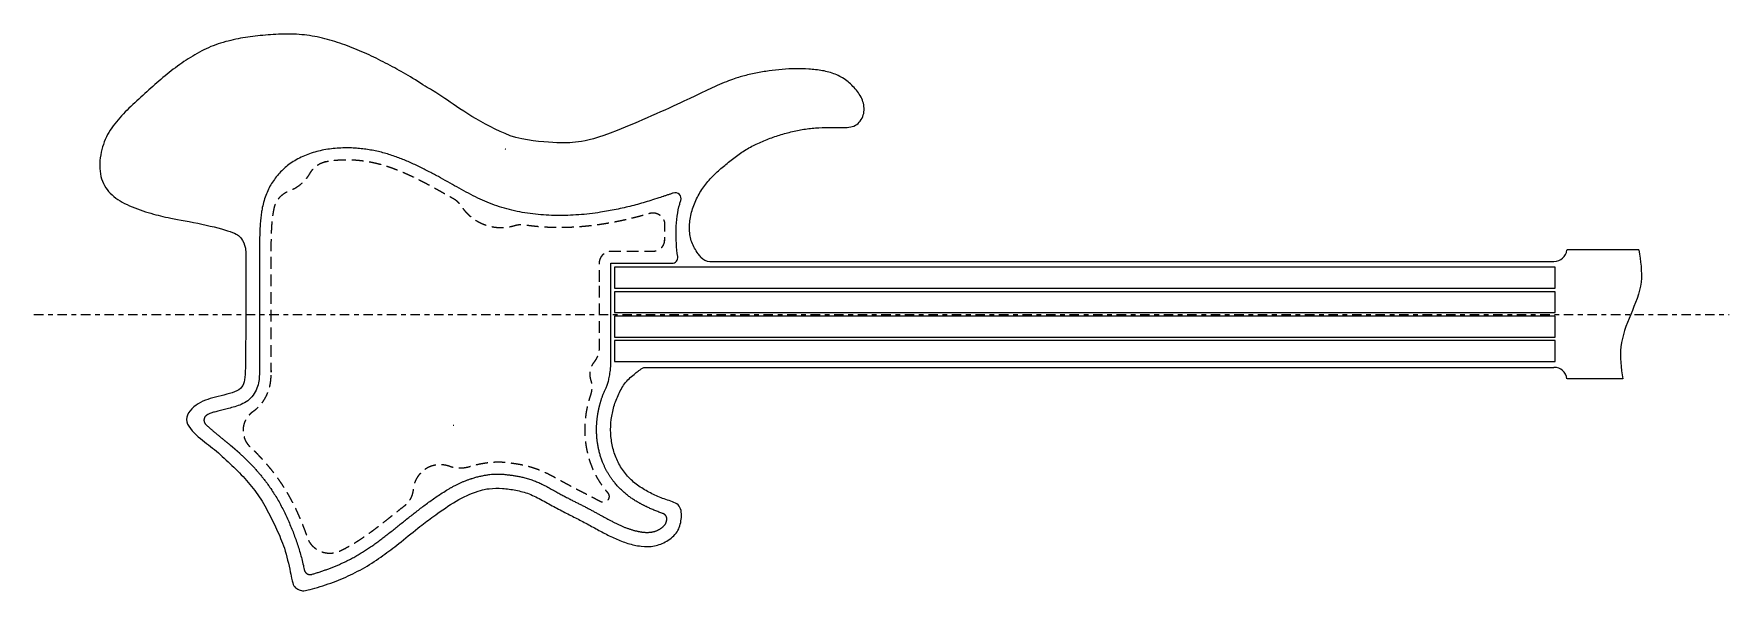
# Model space of a CAD drawing. Header units: inches. Extents: x 2 to 38, y 2.9 to 14.8.
import ezdxf

# ---------------------------------------------------------------- set-up
doc = ezdxf.new("R2010")
doc.units = ezdxf.units.IN
doc.header["$MEASUREMENT"] = 0
doc.linetypes.add('$CONSTRUCTION', pattern=[0.3, 0.2, -0.05, 0, -0.05])
doc.linetypes.add('HIDDEN', pattern=[0.375, 0.25, -0.125])
doc.layers.add('body outline', color=7, linetype='Continuous')

msp = doc.modelspace()

# ---------------------------------------------------------------- linework, layer by layer
for p, q in [((16.314, 9.94), (34.246, 9.94)), ((14.91, 7.69), (34.246, 7.69))]:
    msp.add_line(p, q)
for points in [[(34.271, 9.816), (14.286, 9.816), (14.286, 9.372), (34.271, 9.372)], [(34.271, 9.297), (14.286, 9.297), (14.286, 8.853), (34.271, 8.853)], [(34.271, 8.778), (14.286, 8.778), (14.286, 8.334), (34.271, 8.334)], [(34.271, 8.259), (14.286, 8.259), (14.286, 7.815), (34.271, 7.815)]]:
    msp.add_lwpolyline(points, close=True)
msp.add_open_spline([(36.047, 10.183), (36.085, 9.953), (36.161, 9.481), (35.872, 8.817), (35.61, 8.147), (35.674, 7.677), (35.706, 7.447)], degree=3, knots=[0.003997, 0.003997, 0.003997, 0.003997, 0.540784, 1.107059, 1.670729, 2.206964, 2.206964, 2.206964, 2.206964])
at = {"layer": 'body outline'}
for p, q in [((36.047, 10.183), (34.523, 10.183)), ((35.706, 7.447), (34.523, 7.447))]:
    msp.add_line(p, q, dxfattribs=at)
at = {"layer": 'body outline', "linetype": '$CONSTRUCTION'}
msp.add_line((1.956, 8.815), (37.966, 8.815), dxfattribs=at)
at = {"layer": 'body outline', "extrusion": (0, 0, -1)}
for centre, radius, start, end in [((-12.076, 12.609), 0.3, 288.3115, 291.121), ((-11.337, 5.041), 1.498, 71.3885, 71.9442)]:
    msp.add_arc(centre, radius, start, end, dxfattribs=at)
at = {"layer": 'body outline'}
for centre, radius, start, end in [((15.579, 11.274), 0.125, 340.7588, 109.3134), ((34.249, 10.216), 0.276, 269.3968, 353.046), ((15.51, 10.024), 0.125, 270, 9.4578), ((16.318, 10.19), 0.25, 219.8973, 269.0452), ((34.249, 7.414), 0.276, 6.954, 90.6032)]:
    msp.add_arc(centre, radius, start, end, dxfattribs=at)
for points, knots in [([(16.126, 10.03), (16.106, 10.054), (16.026, 10.153), (15.915, 10.339), (15.869, 10.617), (15.899, 10.912), (15.994, 11.203), (16.138, 11.471), (16.316, 11.695), (16.52, 11.89), (16.739, 12.067), (16.963, 12.242), (17.204, 12.39), (17.463, 12.506), (17.729, 12.604), (18, 12.684), (18.278, 12.743), (18.559, 12.781), (18.844, 12.787), (19.117, 12.782), (19.428, 12.789), (19.607, 13.042), (19.59, 13.341), (19.435, 13.584), (19.229, 13.787), (18.983, 13.925), (18.707, 13.998), (18.418, 14.027), (18.134, 14.034), (17.853, 14.021), (17.57, 13.987), (17.296, 13.946), (17.001, 13.872), (16.796, 13.812), (16.346, 13.625), (16.022, 13.454), (14.147, 12.603), (13.473, 12.455), (13.094, 12.452), (12.394, 12.503), (12.076, 12.609), (11.493, 12.834), (10.4, 13.603), (10.476, 13.53), (9.982, 13.845), (9.628, 14.047), (9.228, 14.258), (8.826, 14.44), (8.406, 14.598), (7.976, 14.716), (7.537, 14.775), (7.097, 14.765), (6.648, 14.729), (6.248, 14.666), (5.81, 14.553), (5.421, 14.366), (5.049, 14.126), (4.696, 13.847), (4.352, 13.543), (4.011, 13.234), (3.696, 12.914), (3.452, 12.547), (3.332, 12.085), (3.376, 11.62), (3.632, 11.297), (4.026, 11.093), (4.52, 10.931), (4.859, 10.857), (5.642, 10.717), (6.263, 10.543), (6.363, 10.432), (6.465, 10.253), (6.459, 9.895), (6.46, 9.235), (6.462, 8.678), (6.451, 8.204), (6.455, 7.459), (6.384, 7.19), (5.85, 7.07), (5.442, 6.96), (5.073, 6.586), (5.456, 6.188), (5.792, 5.955), (6.125, 5.643), (6.444, 5.336), (6.721, 4.99), (6.944, 4.609), (7.139, 4.194), (7.299, 3.827), (7.43, 3.223), (7.456, 3.065), (7.531, 2.983), (7.648, 2.943), (7.708, 2.935), (8.231, 3.088), (8.628, 3.251), (9.037, 3.46), (9.428, 3.729), (9.724, 3.961), (10.202, 4.344), (10.406, 4.5), (10.866, 4.827), (11.173, 4.986), (11.337, 5.041), (11.505, 5.095), (11.663, 5.124), (11.91, 5.124), (12.194, 5.085), (12.478, 5.014), (12.76, 4.865), (13.035, 4.713), (13.3, 4.573), (13.554, 4.448), (13.803, 4.312), (14.052, 4.175), (14.306, 4.047), (14.569, 3.946), (14.851, 3.881), (15.143, 3.879), (15.401, 3.985), (15.647, 4.186), (15.719, 4.454), (15.713, 4.785), (15.403, 4.866), (15.15, 4.971), (14.892, 5.103), (14.662, 5.27), (14.471, 5.484), (14.327, 5.734), (14.239, 6.008), (14.201, 6.294), (14.213, 6.581), (14.271, 6.86), (14.372, 7.128), (14.514, 7.378), (14.681, 7.527), (14.783, 7.602), (14.809, 7.621), (14.842, 7.645), (14.876, 7.668), (14.91, 7.69)], [0.186974, 0.186974, 0.186974, 0.186974, 0.280199, 0.560398, 0.840597, 1.120797, 1.400996, 1.681195, 1.961394, 2.241593, 2.521792, 2.801992, 3.082191, 3.36239, 3.642589, 3.922788, 4.202987, 4.483186, 4.763386, 5.043585, 5.323784, 5.603983, 5.884182, 6.164381, 6.444581, 6.72478, 7.004979, 7.285178, 7.565377, 7.845576, 8.125775, 8.405975, 8.686174, 8.966373, 9.246572, 9.526771, 9.80697, 10.08717, 10.367369, 10.647568, 10.647568, 10.647568, 11.090787, 11.534006, 11.977226, 12.420445, 12.863664, 13.306884, 13.750103, 14.193322, 14.636542, 15.079761, 15.52298, 15.9662, 16.409419, 16.852638, 17.295858, 17.739077, 18.182296, 18.625515, 19.068735, 19.511954, 19.955173, 20.398393, 20.841612, 21.284831, 21.728051, 22.17127, 22.614489, 23.057709, 23.500928, 23.944147, 24.387367, 24.830586, 25.273805, 25.717024, 26.160244, 26.603463, 27.046682, 27.489902, 27.933121, 28.37634, 28.81956, 29.262779, 29.705998, 30.149218, 30.592437, 31.035656, 31.478876, 31.922095, 32.365314, 32.808533, 33.251753, 33.694972, 34.138191, 34.581411, 35.02463, 35.467849, 35.911069, 36.354288, 36.797507, 37.240727, 37.683946, 37.683946, 37.683946, 37.857054, 38.138289, 38.419523, 38.700757, 38.981992, 39.263226, 39.54446, 39.825695, 40.106929, 40.388163, 40.669398, 40.950632, 41.231866, 41.513101, 41.794335, 42.075569, 42.356804, 42.638038, 42.919272, 43.200507, 43.481741, 43.762975, 44.04421, 44.325444, 44.606678, 44.887913, 45.169147, 45.450381, 45.731616, 46.01285, 46.294084, 46.38949, 46.38949, 46.38949, 46.510546, 46.510546, 46.510546, 46.510546]), ([(15.633, 10.045), (15.577, 10.384), (15.586, 10.887), (15.689, 11.209), (15.697, 11.233)], [12.4825564, 12.4825564, 12.4825564, 12.4825564, 13.2986682, 13.3678857, 13.3678857, 13.3678857, 13.3678857]), ([(14.213, 7.792), (14.213, 8.494), (14.213, 9.197), (14.213, 9.899), (14.645, 9.899), (15.078, 9.899), (15.51, 9.899)], [10.383853, 10.383853, 10.383853, 10.383853, 11.359468, 11.359468, 11.359468, 12.254088, 12.254088, 12.254088, 12.254088])]:
    msp.add_open_spline(points, degree=3, knots=knots, dxfattribs=at)
for points, weights, knots in [([(15.538, 11.392), (15.299, 11.309), (14.047, 10.89), (12.262, 10.763), (10.728, 11.646), (9.858, 12.12), (8.806, 12.413), (7.551, 12.3), (6.803, 11.461), (6.749, 10.683), (6.748, 10.208), (6.748, 9.344), (6.748, 8.481), (6.748, 7.618), (6.744, 7.522), (6.747, 7.332), (6.572, 6.988), (6.26, 6.857), (5.993, 6.792), (5.772, 6.739), (5.678, 6.701), (5.633, 6.676), (5.597, 6.657), (5.574, 6.623), (5.569, 6.582), (5.564, 6.542), (5.578, 6.503), (5.608, 6.476), (5.825, 6.273), (6.298, 5.932), (6.97, 5.211), (7.41, 4.389), (7.629, 3.729), (7.7, 3.388), (7.708, 3.353), (7.728, 3.324), (7.758, 3.306), (7.789, 3.288), (7.824, 3.283), (7.858, 3.293), (8.161, 3.382), (8.744, 3.606), (9.466, 4.129), (10.171, 4.715), (10.859, 5.197), (11.242, 5.325)], [1, 1, 1, 1, 1, 1, 1, 1, 1, 1, 1, 1, 1, 1, 1, 1, 1, 1, 1, 1, 1, 1, 0.927364195962, 0.927364195962, 1, 0.927364195962, 0.927364195962, 1, 1, 1, 1, 1, 1, 1, 0.944155947494, 0.944155947494, 1, 0.944155947494, 0.944155947494, 1, 1, 1, 1, 1, 1, 1], [13.924308, 13.924308, 13.924308, 13.924308, 14.68515, 17.890997, 18.77893, 19.982207, 20.799255, 22.220275, 23.423162, 24.171545, 24.171545, 24.171545, 25.171545, 25.171545, 25.171545, 25.398013, 25.624481, 25.850949, 26.077418, 26.303886, 26.530354, 26.530354, 26.530354, 27.472656, 27.472656, 27.472656, 28.414959, 28.414959, 28.414959, 29.30715, 30.199341, 31.091531, 31.983722, 31.983722, 31.983722, 32.808161, 32.808161, 32.808161, 33.6326, 33.6326, 33.6326, 34.583066, 35.533533, 36.484, 37.434467, 37.434467, 37.434467, 37.434467]), ([(11.244, 5.326), (11.407, 5.379), (11.752, 5.441), (12.023, 5.41), (12.33, 5.368), (12.672, 5.257), (12.958, 5.097), (13.216, 4.957), (13.46, 4.829), (13.707, 4.707), (13.954, 4.572), (14.189, 4.443), (14.416, 4.328), (14.636, 4.241), (14.861, 4.187), (15.055, 4.178), (15.243, 4.232), (15.388, 4.363), (15.392, 4.415), (15.398, 4.441), (15.413, 4.506), (15.379, 4.565), (15.316, 4.586), (15.285, 4.596), (15.253, 4.607), (15.157, 4.644), (15.094, 4.671), (14.912, 4.755), (14.784, 4.82), (14.539, 4.986), (14.421, 5.088), (14.222, 5.321), (14.138, 5.451), (13.918, 5.926), (13.878, 6.301), (13.951, 6.813), (13.991, 6.967), (14.052, 7.125), (14.056, 7.134), (14.059, 7.143), (14.108, 7.252), (14.197, 7.395), (14.213, 7.792)], [1, 1, 1, 1, 1, 1, 1, 1, 1, 1, 1, 1, 1, 1, 1, 1, 1, 1, 1, 1, 0.82875572792, 0.82875572792, 1, 1, 1, 1, 1, 1, 1, 1, 1, 1, 1, 1, 1, 1, 1, 1, 1, 1, 1, 1, 1], [0, 0, 0, 0, 0.269826, 0.539653, 0.809479, 1.079305, 1.349131, 1.618958, 1.888784, 2.15861, 2.428436, 2.698263, 2.968089, 3.237915, 3.507741, 3.777568, 4.047394, 4.31722, 4.587046, 4.587046, 4.587046, 6.053156, 6.053156, 6.053156, 6.135671, 6.135671, 6.32096, 6.32096, 6.691537, 6.691537, 7.062114, 7.062114, 7.432691, 7.432691, 8.332183, 8.332183, 8.737893, 8.737893, 8.76156, 8.76156, 8.76156, 9.115847, 9.115847, 9.115847, 9.115847])]:
    msp.add_rational_spline(points, weights, degree=3, knots=knots, dxfattribs=at)
at = {"layer": 'body outline', "linetype": 'HIDDEN'}
msp.add_rational_spline([(6.998, 7.609), (6.995, 7.534), (6.997, 7.435), (6.953, 7.218), (6.914, 7.112), (6.816, 6.947), (6.765, 6.881), (6.677, 6.802), (6.65, 6.781), (6.623, 6.762), (6.496, 6.675), (6.419, 6.542), (6.407, 6.389), (6.396, 6.235), (6.451, 6.092), (6.563, 5.986), (6.661, 5.894), (6.758, 5.795), (7.03, 5.491), (7.193, 5.272), (7.465, 4.813), (7.579, 4.573), (7.711, 4.236), (7.741, 4.156), (7.769, 4.074), (7.816, 3.937), (7.915, 3.831), (8.049, 3.775), (8.182, 3.719), (8.327, 3.723), (8.458, 3.785), (8.473, 3.792), (8.488, 3.8), (8.87, 3.99), (9.185, 4.236), (9.626, 4.587), (9.72, 4.663), (9.821, 4.741), (9.933, 4.83), (10.001, 4.956), (10.012, 5.098), (10.029, 5.284), (10.129, 5.443), (10.289, 5.539), (10.449, 5.636), (10.635, 5.649), (10.808, 5.577), (10.93, 5.54), (11.058, 5.537), (11.183, 5.569), (11.323, 5.614), (11.463, 5.643), (11.721, 5.676), (11.834, 5.678), (12.022, 5.663), (12.094, 5.653), (12.268, 5.627), (12.364, 5.609), (12.562, 5.555), (12.662, 5.521), (12.87, 5.432), (12.968, 5.378), (13.215, 5.242), (13.357, 5.165), (13.594, 5.042), (13.688, 4.995), (13.855, 4.909), (13.923, 4.873), (13.989, 4.838), (14.044, 4.807), (14.106, 4.82), (14.146, 4.869), (14.185, 4.919), (14.184, 4.982), (14.142, 5.03), (14.038, 5.149), (13.949, 5.282), (13.779, 5.615), (13.716, 5.82), (13.651, 6.232), (13.65, 6.439), (13.693, 6.801), (13.73, 6.958), (13.781, 7.109), (13.815, 7.211), (13.816, 7.318), (13.783, 7.42), (13.741, 7.553), (13.766, 7.691), (13.854, 7.8), (13.925, 7.89), (13.963, 7.998), (13.963, 8.112), (13.963, 8.701), (13.963, 9.289), (13.963, 9.885), (13.963, 9.892), (13.963, 9.899), (13.963, 10.046), (14.066, 10.149), (14.213, 10.149), (14.508, 10.149), (14.804, 10.149), (15.099, 10.149), (15.168, 10.149), (15.231, 10.176), (15.279, 10.225), (15.326, 10.274), (15.351, 10.338), (15.349, 10.407), (15.347, 10.488), (15.347, 10.57), (15.351, 10.672), (15.352, 10.691), (15.353, 10.71), (15.358, 10.793), (15.324, 10.868), (15.258, 10.92), (15.193, 10.972), (15.112, 10.987), (15.032, 10.963), (14.944, 10.937), (14.855, 10.912), (14.547, 10.832), (14.324, 10.784), (13.647, 10.673), (13.184, 10.644), (12.614, 10.688), (12.501, 10.7), (12.388, 10.718), (12.314, 10.729), (12.24, 10.724), (12.168, 10.702), (11.722, 10.568), (11.285, 10.728), (11.031, 11.119), (10.986, 11.187), (10.927, 11.243), (10.856, 11.282), (10.825, 11.299), (10.795, 11.317), (10.517, 11.473), (10.272, 11.61), (9.786, 11.845), (9.547, 11.942), (9.134, 12.052), (8.959, 12.083), (8.592, 12.107), (8.403, 12.1), (8.206, 12.069), (8.187, 12.066), (8.169, 12.062), (8.022, 12.035), (7.901, 11.948), (7.826, 11.819), (7.725, 11.641), (7.569, 11.508), (7.377, 11.437), (7.217, 11.378), (7.103, 11.25), (7.064, 11.084), (7.062, 11.074), (7.06, 11.065), (7.027, 10.916), (7.01, 10.746), (7, 10.425), (6.998, 10.322), (6.998, 10.207), (6.998, 9.353), (6.998, 8.498), (6.998, 7.635), (6.998, 7.626), (6.998, 7.618), (6.998, 7.615), (6.998, 7.612), (6.998, 7.609)], [1, 1, 1, 1, 1, 1, 1, 1, 1, 1, 0.934774245389, 0.934774245389, 1, 0.934774245389, 0.934774245389, 1, 1, 1, 1, 1, 1, 1, 1, 1, 1, 0.941646437393, 0.941646437393, 1, 0.941646437393, 0.941646437393, 1, 1, 1, 1, 1, 1, 1, 1, 0.944646031982, 0.944646031982, 1, 0.928146515223, 0.928146515223, 1, 0.928146515223, 0.928146515223, 1, 0.974513577685, 0.974513577685, 1, 1, 1, 1, 1, 1, 1, 1, 1, 1, 1, 1, 1, 1, 1, 1, 1, 1, 1, 1, 0.84480895525, 0.84480895525, 1, 0.84480895525, 0.84480895525, 1, 1, 1, 1, 1, 1, 1, 1, 1, 1, 0.966971540346, 0.966971540346, 1, 0.921397563591, 0.921397563591, 1, 0.962551084348, 0.962551084348, 1, 1, 1, 1, 1, 1, 0.804737854124, 0.804737854124, 1, 1, 1, 1, 0.947310475516, 0.947310475516, 1, 0.947310475516, 0.947310475516, 1, 1, 1, 1, 1, 1, 0.924883870746, 0.924883870746, 1, 0.924883870746, 0.924883870746, 1, 1, 1, 1, 1, 1, 1, 1, 1, 1, 0.983654580233, 0.983654580233, 1, 0.866661398011, 0.866661398011, 1, 0.980569854768, 0.980569854768, 1, 1, 1, 1, 1, 1, 1, 1, 1, 1, 1, 1, 1, 1, 0.93828759308, 0.93828759308, 1, 0.959968094504, 0.959968094504, 1, 0.921067400201, 0.921067400201, 1, 1, 1, 1, 1, 1, 1, 1, 1, 1, 1, 1, 1, 0.999893485922, 0.999893485922, 1], degree=3, knots=[0, 0, 0, 0, 0.194539, 0.194539, 0.355429, 0.355429, 0.465028, 0.465028, 0.511736, 0.511736, 0.511736, 1.403821, 1.403821, 1.403821, 2.295907, 2.295907, 2.295907, 2.661617, 2.661617, 3.372796, 3.372796, 4.083974, 4.083974, 4.301416, 4.301416, 4.301416, 5.144448, 5.144448, 5.144448, 5.98748, 5.98748, 5.98748, 6.043712, 6.043712, 7.418095, 7.418095, 7.779213, 7.779213, 7.779213, 8.599974, 8.599974, 8.599974, 9.537093, 9.537093, 9.537093, 10.474212, 10.474212, 10.474212, 11.029014, 11.029014, 11.029014, 11.233301, 11.233301, 11.449571, 11.449571, 11.665841, 11.665841, 11.882111, 11.882111, 12.098381, 12.098381, 12.350456, 12.350456, 12.825753, 12.825753, 13.143556, 13.143556, 13.358382, 13.358382, 13.358382, 14.751004, 14.751004, 14.751004, 16.143626, 16.143626, 16.143626, 16.476804, 16.476804, 16.932359, 16.932359, 17.387914, 17.387914, 17.751487, 17.751487, 17.751487, 18.383672, 18.383672, 18.383672, 19.364677, 19.364677, 19.364677, 20.038218, 20.038218, 20.038218, 20.85564, 20.85564, 20.86564, 20.86564, 20.86564, 22.436436, 22.436436, 22.436436, 23.047705, 23.047705, 23.047705, 23.848194, 23.848194, 23.848194, 24.648683, 24.648683, 24.648683, 24.806201, 24.806201, 24.843056, 24.843056, 24.843056, 25.801622, 25.801622, 25.801622, 26.760188, 26.760188, 26.760188, 27.026098, 27.026098, 27.666088, 27.666088, 28.946069, 28.946069, 29.266894, 29.266894, 29.266894, 29.710686, 29.710686, 29.710686, 30.997715, 30.997715, 30.997715, 31.481764, 31.481764, 31.481764, 31.585125, 31.585125, 32.427611, 32.427611, 33.270097, 33.270097, 33.869199, 33.869199, 34.468301, 34.468301, 34.530152, 34.530152, 34.530152, 35.397484, 35.397484, 35.397484, 36.094097, 36.094097, 36.094097, 37.077202, 37.077202, 37.077202, 37.106743, 37.106743, 37.551003, 37.551003, 37.733961, 37.733961, 37.733961, 38.723806, 38.723806, 38.733804, 38.733804, 38.733804, 38.769556, 38.769556, 38.769556, 38.769556], dxfattribs=at)

doc.saveas('drawing.dxf')
